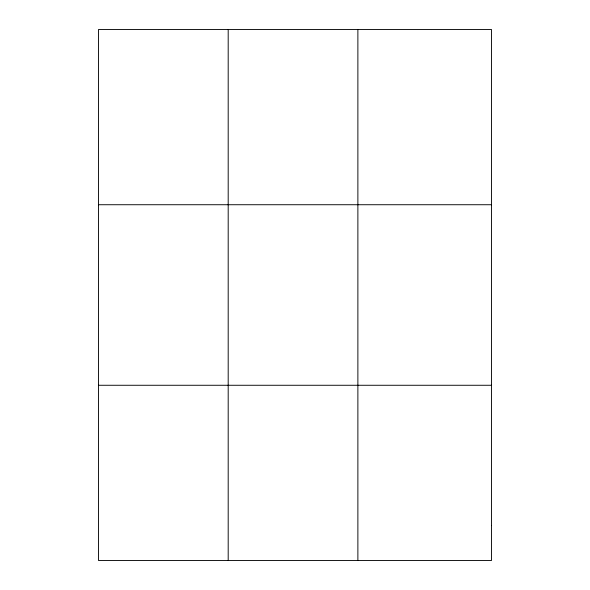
<?xml version="1.0" encoding="UTF-8"?>
<svg xmlns="http://www.w3.org/2000/svg" width="590" height="590" viewBox="0 0 590 590"><rect width="100%" height="100%" fill="white"/><g stroke="black" fill="none" stroke-linecap="round" stroke-linejoin="round"><path stroke-width="0.89" d="M228.19 29.5L228.19 560.5M357.879 29.5L357.879 560.5M98.508 204.73L491.492 204.73M98.508 385.27L491.492 385.27M491.492 525.454L491.492 560.5L98.508 560.5L98.508 29.5L491.492 29.5L491.492 525.454"/></g></svg>
